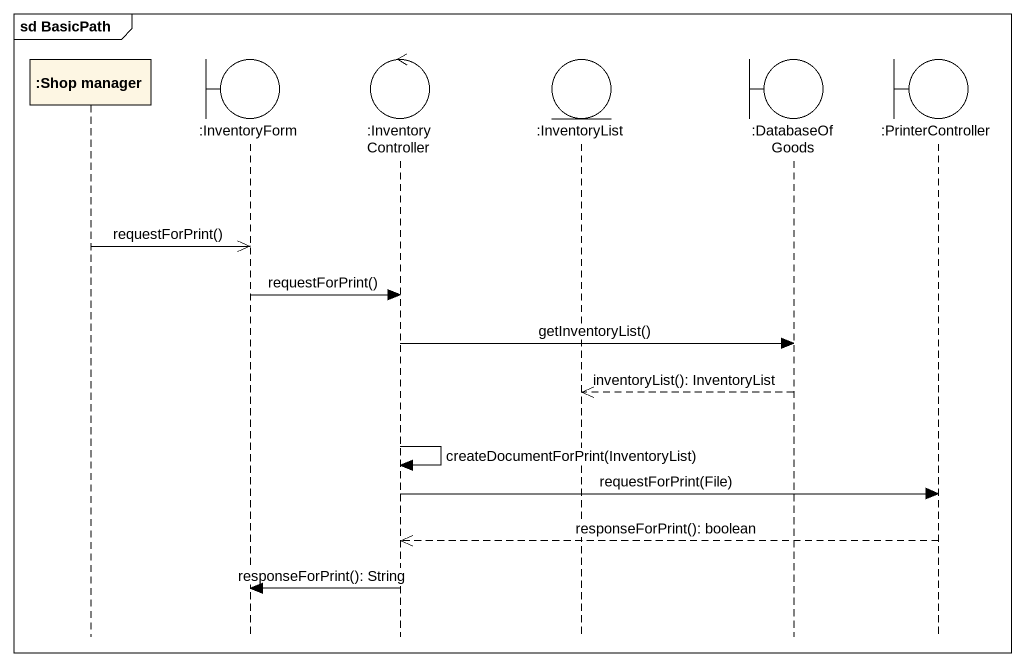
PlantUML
@startuml
mainframe sd BasicPath
hide footbox
participant ":Shop manager" as Shop_manager
boundary ":InventoryForm" as InventoryForm
control ":InventoryController" as InventoryController
entity ":InventoryList" as InventoryList
boundary ":DatabaseOfGoods" as DatabaseOfGoods
boundary ":PrinterController" as PrinterController

Shop_manager ->> InventoryForm : requestForPrint()
InventoryForm -> InventoryController : requestForPrint()
InventoryController -> DatabaseOfGoods : getInventoryList()
DatabaseOfGoods -->> InventoryList : inventoryList(): InventoryList
InventoryController -> InventoryController : createDocumentForPrint(InventoryList)
InventoryController -> PrinterController : requestForPrint(File)
PrinterController -->> InventoryController : responseForPrint(): boolean
InventoryController -> InventoryForm : responseForPrint(): String
@enduml
